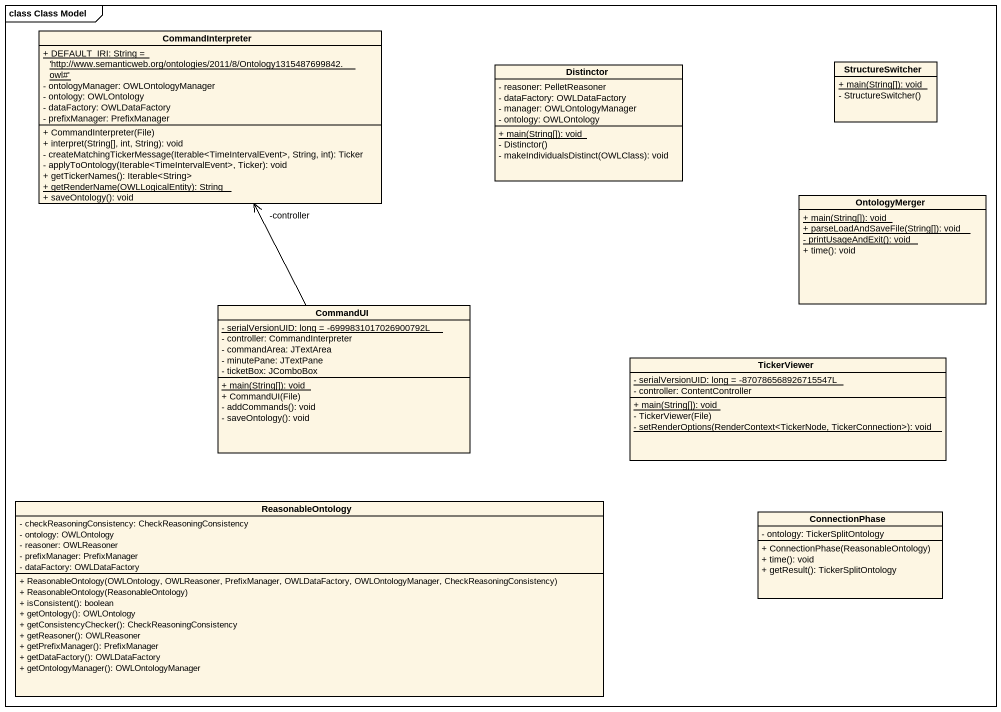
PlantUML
@startuml
mainframe class Class Model
hide circle
hide empty members
skinparam classAttributeIconSize 0
class CommandInterpreter {
  {static} + DEFAULT_IRI: String = 'http://www.semanticweb.org/ontologies/2011/8/Ontology1315487699842.owl#'
  - ontologyManager: OWLOntologyManager
  - ontology: OWLOntology
  - dataFactory: OWLDataFactory
  - prefixManager: PrefixManager
  + CommandInterpreter(File)
  + interpret(String[], int, String): void
  - createMatchingTickerMessage(Iterable<TimeIntervalEvent>, String, int): Ticker
  - applyToOntology(Iterable<TimeIntervalEvent>, Ticker): void
  + getTickerNames(): Iterable<String>
  {static} + getRenderName(OWLLogicalEntity): String
  + saveOntology(): void
}
class Distinctor {
  - reasoner: PelletReasoner
  - dataFactory: OWLDataFactory
  - manager: OWLOntologyManager
  - ontology: OWLOntology
  {static} + main(String[]): void
  - Distinctor()
  - makeIndividualsDistinct(OWLClass): void
}
class StructureSwitcher {
  {static} + main(String[]): void
  - StructureSwitcher()
}
class OntologyMerger {
  {static} + main(String[]): void
  {static} + parseLoadAndSaveFile(String[]): void
  {static} - printUsageAndExit(): void
  + time(): void
}
class CommandUI {
  {static} - serialVersionUID: long = -6999831017026900792L
  - controller: CommandInterpreter
  - commandArea: JTextArea
  - minutePane: JTextPane
  - ticketBox: JComboBox
  {static} + main(String[]): void
  + CommandUI(File)
  - addCommands(): void
  - saveOntology(): void
}
class TickerViewer {
  {static} - serialVersionUID: long = -870786568926715547L
  - controller: ContentController
  {static} + main(String[]): void
  - TickerViewer(File)
  {static} - setRenderOptions(RenderContext<TickerNode, TickerConnection>): void
}
class ReasonableOntology {
  - checkReasoningConsistency: CheckReasoningConsistency
  - ontology: OWLOntology
  - reasoner: OWLReasoner
  - prefixManager: PrefixManager
  - dataFactory: OWLDataFactory
  + ReasonableOntology(OWLOntology, OWLReasoner, PrefixManager, OWLDataFactory, OWLOntologyManager, CheckReasoningConsistency)
  + ReasonableOntology(ReasonableOntology)
  + isConsistent(): boolean
  + getOntology(): OWLOntology
  + getConsistencyChecker(): CheckReasoningConsistency
  + getReasoner(): OWLReasoner
  + getPrefixManager(): PrefixManager
  + getDataFactory(): OWLDataFactory
  + getOntologyManager(): OWLOntologyManager
}
class ConnectionPhase {
  - ontology: TickerSplitOntology
  + ConnectionPhase(ReasonableOntology)
  + time(): void
  + getResult(): TickerSplitOntology
}
CommandUI -up-> "-controller" CommandInterpreter
@enduml
